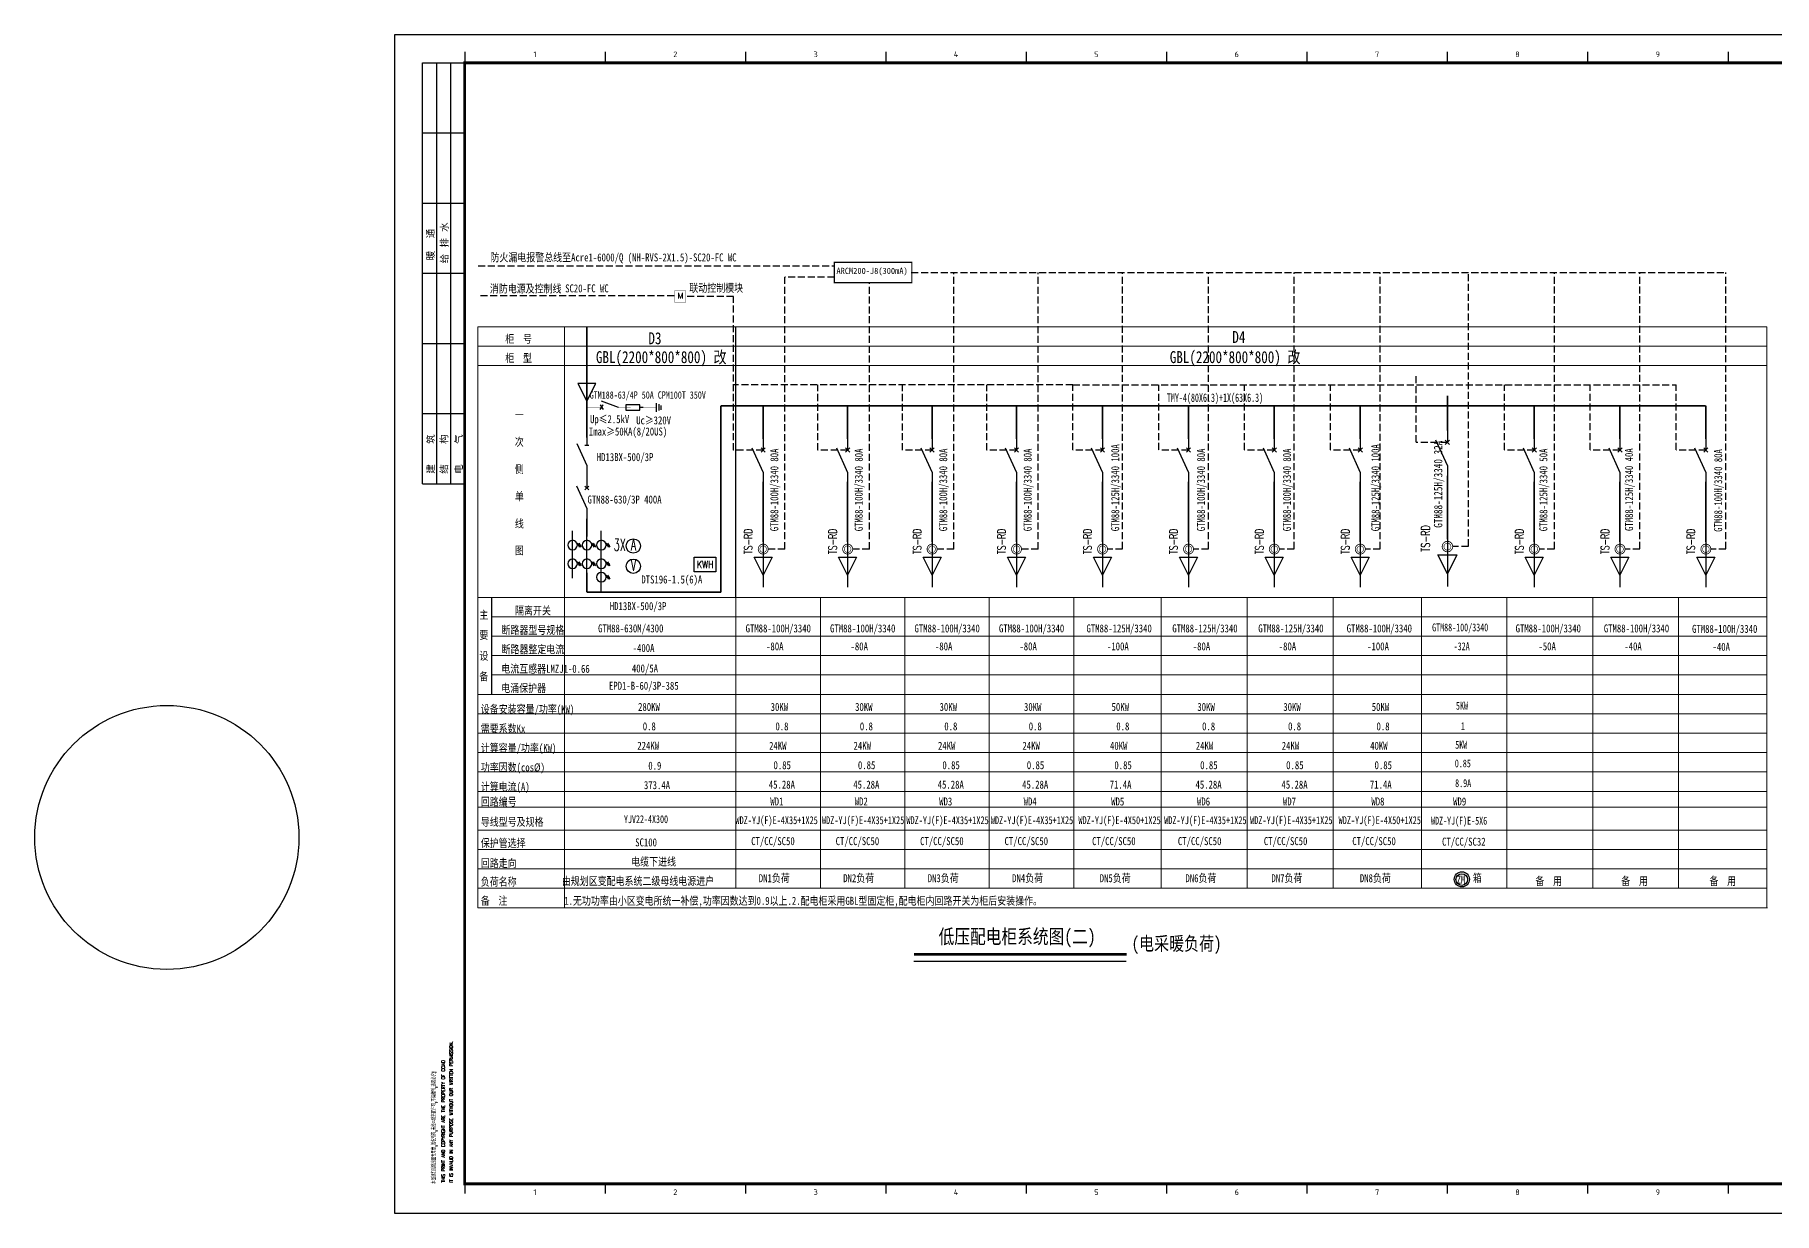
# Model space of a CAD drawing. Extents: x 815029915 to 815825525, y 579155098 to 579748855.
# Drawn here: x 815450861 to 815512822, y 579313337 to 579355337 of the extents above; entities that cross this region are included whole.
import ezdxf
from ezdxf.enums import TextEntityAlignment as Align

# ---------------------------------------------------------------- set-up
doc = ezdxf.new("R2010")
doc.units = 0
doc.header["$LTSCALE"] = 100
doc.header["$MEASUREMENT"] = 0
doc.linetypes.add('DASH', pattern=[0.35, 0.25, -0.1])
doc.linetypes.add('DASHED2', pattern=[9.525, 6.35, -3.175])
for name, color, linetype in [('ABDE_SYS', 3, 'Continuous'), ('AXIS', 3, 'Continuous'), ('E-CAPL-MK', 7, 'Continuous'), ('E-CAPL1', 7, 'Continuous'), ('E-TEXT-PLAN', 7, 'Continuous'), ('ELEMENT', 3, 'Continuous'), ('EQUIP', 3, 'Continuous'), ('PUB_TEXT', 7, 'Continuous'), ('SIG_TEXT', 7, 'Continuous'), ('TEL_TEXT', 7, 'Continuous'), ('TH_WIRE', 4, 'Continuous'), ('TK', 7, 'Continuous'), ('WALL', 9, 'Continuous'), ('XHGG', 1, 'Continuous'), ('zm', 1, 'Continuous'), ('强电平面线缆-1', 7, 'Continuous'), ('校对', 6, 'Continuous'), ('设备', 1, 'Continuous')]:
    doc.layers.add(name, color=color, linetype=linetype)
doc.styles.add('-华文细黑', font='', dxfattribs={"width": 0.8})
doc.styles.add('-宋体', font='', dxfattribs={"width": 0.8})
doc.styles.add('-黑体', font='', dxfattribs={"width": 0.8})
doc.styles.add('_SIMPLEX', font='SIMPLEX', dxfattribs={"width": 0.6})
doc.styles.add('CCIAD-图框(会签栏)', font='txt.shx', dxfattribs={"bigfont": 'hztxt.shx'})
doc.styles.add('CCIAD-图框(版权说明)', font='txt.shx', dxfattribs={"width": 0.7, "bigfont": 'gbcbig.shx'})
doc.styles.add('COMP', font='complex', dxfattribs={"bigfont": 'hztxt'})
doc.styles.add('DIM_FONT', font='SIMPLEX', dxfattribs={"width": 0.7, "bigfont": 'GBCBIG'})
doc.styles.add('HZ_ROMANS6', font='ROMANS6.shx', dxfattribs={"bigfont": 'hztxt.shx'})
doc.styles.add('IDQSTYLE', font='txt.shx', dxfattribs={"width": 0.7, "bigfont": 'hztxt.shx'})
doc.styles.add('ISOCP', font='isocp.shx', dxfattribs={"bigfont": 'gbcbig.shx'})
doc.styles.get("Standard").update_dxf_attribs({"font": 'gbenor.shx', "bigfont": 'gbcbig.shx'})
doc.styles.add('仿宋字', font='')
doc.styles.get('-华文细黑').set_extended_font_data('STXihei')
doc.styles.get('-宋体').set_extended_font_data('SimSun')
doc.styles.get('-黑体').set_extended_font_data('SimHei')
doc.styles.get('仿宋字').set_extended_font_data('SimHei')

# ---------------------------------------------------------------- blocks, each defined once
blk = doc.blocks.new('M_M43LFI')
for p, q in [((0, -0.733), (-0.2, -0.333)), ((-0.2, -0.333), (0.2, -0.333)), ((0.2, -0.333), (0, -0.733))]:
    blk.add_line(p, q)
blk.add_lwpolyline([(0, 0), (0, -1)])
at = {"style": 'DIM_FONT', "width": 0.8, "flags": 9}
blk.add_attdef('S', (0.25, -0.5), '', height=0.2, dxfattribs=at)
blk = doc.blocks.new('M_M7')
for p, q in [((-0.25, -0.2), (0, -0.75)), ((-0.047, -0.297), (0.047, -0.203)), ((-0.047, -0.203), (0.047, -0.297))]:
    blk.add_line(p, q)
for points in [[(0, 0), (0, -0.25)], [(0, -0.75), (0, -1)]]:
    blk.add_lwpolyline(points)
at = {"width": 0.8, "flags": 9}
blk.add_attdef('S', (0.25, -0.5), '', height=0.2, dxfattribs=at)
blk = doc.blocks.new('HC000076')
at = {"color": 0, "linetype": 'Continuous', "const_width": 0.2}
blk.add_lwpolyline([(-0.88, 0.88, 0.198912), (-1.25, 0, 0.198912), (-0.88, -0.88, 0.198912), (0, -1.25, 0.198912), (0.88, -0.88, 0.198912), (1.25, 0, 0.198912), (0.88, 0.88, 0.198912), (0, 1.25, 0.198912)], format="xyb", close=True, dxfattribs=at)
at = {"color": 0, "style": 'IDQSTYLE', "width": 0.7}
blk.add_attdef('PSFHATT', (3.25, -1.25), '', height=2.5, dxfattribs=at)
blk = doc.blocks.new('M_M60GUJ')
for p, q in [((-0.267, -1), (-0.267, 0)), ((-0.267, 0), (0.267, 0)), ((0.267, 0), (0.267, -1)), ((0.267, -1), (-0.267, -1))]:
    blk.add_line(p, q)
at = {"style": '_SIMPLEX'}
blk.add_text('KWH', height=0.2667, rotation=270, dxfattribs=at).set_placement((-0.133, -0.133))
at = {"width": 0.8, "flags": 9}
blk.add_attdef('S', (0.25, -0.5), '', height=0.2, dxfattribs=at)
blk = doc.blocks.new('M_M27VHU')
for p, q in [((0.167, -0.5), (0.3, -0.5)), ((0.256, -0.433), (0.172, -0.567)), ((0.308, -0.433), (0.225, -0.567))]:
    blk.add_line(p, q)
blk.add_lwpolyline([(0, 0), (0, -1)])
blk.add_circle((0, -0.5), 0.167)
at = {"width": 0.8, "flags": 9}
blk.add_attdef('S', (0.25, -0.5), '', height=0.2, dxfattribs=at)
blk = doc.blocks.new('M_M8')
for p, q in [((-0.25, -0.2), (0, -0.75)), ((0.05, -0.25), (-0.05, -0.25))]:
    blk.add_line(p, q)
for points in [[(0, 0), (0, -0.25)], [(0, -0.75), (0, -1)]]:
    blk.add_lwpolyline(points)
at = {"style": 'DIM_FONT', "width": 0.8, "flags": 9}
blk.add_attdef('S', (0.25, -0.5), '', height=0.2, dxfattribs=at)
blk = doc.blocks.new('l')
at = {"layer": 'TK'}
blk.add_lwpolyline([(815463677, 579451444), (815463677, 579409444), (815547777, 579409444), (815547777, 579451444)], close=True, dxfattribs=at)

msp = doc.modelspace()

# ---------------------------------------------------------------- linework, layer by layer
for p, q in [((815473003.5, 579341901.7), (815473003.5, 579342212.1)), ((815473098.2, 579341940.5), (815473098.2, 579342173.3)), ((815473174.7, 579341975.2), (815473174.7, 579342130.4)), ((815470162.9, 579339259.7), (815470529.3, 579338453.6)), ((815470460.2, 579339255.5), (815470598.4, 579339117.3)), ((815470460.2, 579339117.3), (815470598.4, 579339255.5))]:
    msp.add_line(p, q)
at = {"color": 4, "linetype": 'Continuous', "const_width": 10.8}
msp.add_lwpolyline([(815473650, 579345811.5), (815473650, 579346216.3), (815474054.9, 579346216.3), (815474054.9, 579345811.5)], close=True, dxfattribs=at)
for points in [[(815470529.3, 579339552.8), (815470529.3, 579339186.4)], [(815470529.3, 579338453.6), (815470529.3, 579338087.2)]]:
    msp.add_lwpolyline(points)
at = {"layer": 'AXIS', "linetype": 'DASH', "ltscale": 10}
for p, q in [((815466653.7, 579347105.1), (815479336.2, 579347105)), ((815482083.1, 579346867.7), (815511099.9, 579346867.7)), ((815483597.4, 579337005.4), (815483597.4, 579346867.7)), ((815486605.3, 579337005.4), (815486605.3, 579346867.7)), ((815489608, 579337015.2), (815489608, 579346867.7)), ((815492671.1, 579337015.2), (815492671.1, 579346867.7)), ((815495727.5, 579337015.2), (815495727.5, 579346867.7)), ((815498789.6, 579337015.2), (815498789.6, 579346867.7)), ((815504990.3, 579337015.2), (815504990.3, 579346867.7)), ((815508041.1, 579337015.2), (815508041.1, 579346867.7)), ((815511099.9, 579337015.2), (815511099.9, 579346867.7)), ((815477581.7, 579337005.4), (815477581.7, 579346696)), ((815479346.9, 579346696), (815477581.7, 579346696)), ((815480589.4, 579337005.4), (815480589.4, 579346485.7)), ((815501931.5, 579337106.2), (815501931.5, 579346852.7)), ((815473636, 579346036), (815466648.9, 579346036)), ((815475752.5, 579346013.6), (815474054.9, 579346013.9)), ((815475752.5, 579340534.7), (815475752.5, 579346013.6)), ((815500062.8, 579340818.2), (815500062.8, 579343263.5)), ((815487832.8, 579342864.6), (815475752.5, 579342864.6)), ((815478758.3, 579340534.7), (815478758.3, 579342864.6)), ((815481766.3, 579340534.7), (815481766.3, 579342864.6)), ((815484774.3, 579340534.7), (815484774.3, 579342864.6)), ((815487832.8, 579340541.6), (815487832.8, 579342864.6)), ((815487832.8, 579342864.6), (815509324.6, 579342864.6)), ((815490895.8, 579340541.6), (815490895.8, 579342864.6)), ((815493952.3, 579340541.6), (815493952.3, 579342864.6)), ((815497014.4, 579340541.6), (815497014.4, 579342864.6)), ((815503215.1, 579340541.6), (815503215.1, 579342864.6)), ((815506265.8, 579340541.6), (815506265.8, 579342864.6)), ((815509324.6, 579340541.6), (815509324.6, 579342864.6)), ((815501180.1, 579340811), (815500067, 579340811)), ((815476809.9, 579340534.7), (815475752.5, 579340534.7)), ((815479815.8, 579340534.7), (815478758.3, 579340534.7)), ((815482823.7, 579340534.7), (815481766.3, 579340534.7)), ((815485831.7, 579340534.7), (815484774.3, 579340534.7)), ((815488894.2, 579340534.7), (815487836.8, 579340534.7)), ((815491957.2, 579340534.7), (815490899.8, 579340534.7)), ((815495013.7, 579340534.7), (815493956.3, 579340534.7)), ((815498075.8, 579340534.7), (815497018.4, 579340534.7)), ((815504276.5, 579340534.7), (815503219.1, 579340534.7)), ((815507327.2, 579340534.7), (815506269.8, 579340534.7)), ((815510386, 579340534.7), (815509328.6, 579340534.7)), ((815477581.7, 579337005.4), (815476983.7, 579337005.4)), ((815480589.4, 579337005.4), (815479994.1, 579337005.4)), ((815483597.4, 579337005.4), (815483002.1, 579337005.4)), ((815486605.3, 579337005.4), (815486010.1, 579337005.4)), ((815489608, 579337005.4), (815489074.2, 579337005.4)), ((815492671.1, 579337005.4), (815492137.3, 579337005.4)), ((815495727.5, 579337005.4), (815495193.7, 579337005.4)), ((815498789.6, 579337005.4), (815498255.8, 579337005.4)), ((815501931.5, 579337095.8), (815501369.6, 579337095.8)), ((815504990.3, 579337005.4), (815504456.5, 579337005.4)), ((815508041.1, 579337005.4), (815507507.3, 579337005.4)), ((815511099.9, 579337005.4), (815510566.1, 579337005.4))]:
    msp.add_line(p, q, dxfattribs=at)
at = {"layer": 'E-CAPL-MK', "color": 1, "linetype": 'Continuous', "const_width": 44.6}
msp.add_lwpolyline([(815479344.5, 579346504), (815482103, 579346504), (815482103, 579347231.3), (815479344.5, 579347231.3)], close=True, dxfattribs=at)
at = {"layer": 'E-CAPL1', "linetype": 'Continuous', "ltscale": 1000}
msp.add_line((815470529.3, 579339662.5), (815470529.3, 579339503.4), dxfattribs=at)
at = {"layer": 'EQUIP'}
for centre in [(815472181.1, 579337117.4), (815472181.1, 579336396.9)]:
    msp.add_circle(centre, 256, dxfattribs=at)
at = {"layer": 'SIG_TEXT', "color": 2, "lineweight": 5}
for p, q in [((815466648.9, 579344931.2), (815466648.9, 579324225.3)), ((815466648.9, 579344931.2), (815512560.9, 579344931.2)), ((815469735.7, 579344931.2), (815469735.7, 579324225.3)), ((815512560.9, 579344931.2), (815512560.9, 579324225.3)), ((815466648.9, 579344239.9), (815512560.9, 579344239.9)), ((815466648.9, 579343548.6), (815512560.9, 579343548.6)), ((815466648.9, 579335286.3), (815512560.9, 579335286.3)), ((815475838.6, 579335286.3), (815475838.6, 579324916.6)), ((815475838.6, 579335286.3), (815475838.6, 579324916.6)), ((815478846.6, 579335286.3), (815478846.6, 579324916.6)), ((815481854.6, 579335286.3), (815481854.6, 579324916.6)), ((815484862.5, 579335286.3), (815484862.5, 579324916.6)), ((815487870.5, 579335286.3), (815487870.5, 579324916.6)), ((815490989.6, 579335286.3), (815490989.6, 579324916.6)), ((815490989.6, 579335286.3), (815490989.6, 579324916.6)), ((815494046.1, 579335286.3), (815494046.1, 579324916.6)), ((815494046.1, 579335286.3), (815494046.1, 579324916.6)), ((815497108.2, 579335286.3), (815497108.2, 579324916.6)), ((815497108.2, 579335286.3), (815497108.2, 579324916.6)), ((815500258.2, 579335286.3), (815500258.2, 579324916.6)), ((815503300.9, 579335286.3), (815503300.9, 579324916.6)), ((815506359.7, 579335286.3), (815506359.7, 579324916.6)), ((815509418.5, 579335286.3), (815509418.5, 579324916.6)), ((815467129.5, 579334595), (815512560.9, 579334595)), ((815467129.5, 579333903.6), (815512560.9, 579333903.6)), ((815467129.5, 579333212.3), (815512560.9, 579333212.3)), ((815467129.5, 579332521), (815512560.9, 579332521)), ((815466648.9, 579331829.7), (815512560.9, 579331829.7)), ((815466648.9, 579331138.4), (815512560.9, 579331138.4)), ((815466648.9, 579330447.1), (815512560.9, 579330447.1)), ((815466648.9, 579329755.8), (815512560.9, 579329755.8)), ((815466648.9, 579329064.5), (815512560.9, 579329064.5)), ((815466648.9, 579328373.2), (815512560.9, 579328373.2)), ((815466648.9, 579327809.8), (815512560.9, 579327809.8)), ((815466648.9, 579326990.5), (815512560.9, 579326990.5)), ((815466648.9, 579326299.2), (815512560.9, 579326299.2)), ((815466648.9, 579325607.9), (815512560.9, 579325607.9)), ((815466648.9, 579324916.6), (815512560.9, 579324916.6)), ((815466648.9, 579324225.3), (815512585, 579324225.3))]:
    msp.add_line(p, q, dxfattribs=at)
at = {"layer": 'TEL_TEXT', "const_width": 96.9}
msp.add_lwpolyline([(815482183.5, 579322560), (815489750, 579322560)], dxfattribs=at)
at = {"layer": 'TH_WIRE'}
for points, const_width in [([(815475302.3, 579342113.2), (815510386, 579342113.2)], 60.5), ([(815475302.3, 579335468.1), (815475302.3, 579342113.2)], 58.2), ([(815476806.2, 579342113.2), (815476806.2, 579340934.8)], 58.2), ([(815479814.2, 579342113.2), (815479814.2, 579340934.8)], 58.2), ([(815482822.2, 579342113.2), (815482822.2, 579340934.8)], 58.2), ([(815485830.1, 579342113.2), (815485830.1, 579340934.8)], 58.2), ([(815488894.2, 579342113.2), (815488894.2, 579340934.8)], 58.2), ([(815491957.2, 579342113.2), (815491957.2, 579340934.8)], 58.2), ([(815495013.7, 579342113.2), (815495013.7, 579340934.8)], 58.2), ([(815498075.8, 579342113.2), (815498075.8, 579340934.8)], 58.2), ([(815501180.1, 579342472.5), (815501180.1, 579341232.1)], 61.3), ([(815504276.5, 579342113.2), (815504276.5, 579340934.8)], 58.2), ([(815507327.2, 579342113.2), (815507327.2, 579340934.8)], 58.2), ([(815510386, 579342113.2), (815510386, 579340934.8)], 58.2), ([(815470529.3, 579340975.2), (815470529.3, 579341338.7)], 58.2), ([(815476806.2, 579339409.2), (815476806.2, 579337254.2)], 58.2), ([(815479814.2, 579339409.2), (815479814.2, 579337254.2)], 58.2), ([(815482822.2, 579339409.2), (815482822.2, 579337254.2)], 58.2), ([(815485830.1, 579339409.2), (815485830.1, 579337254.2)], 58.2), ([(815488894.2, 579339409.2), (815488894.2, 579337254.2)], 58.2), ([(815491957.2, 579339409.2), (815491957.2, 579337254.2)], 58.2), ([(815495013.7, 579339409.2), (815495013.7, 579337254.2)], 58.2), ([(815498075.8, 579339409.2), (815498075.8, 579337254.2)], 58.2), ([(815501180.1, 579339626.2), (815501180.1, 579337357.8)], 61.3), ([(815504276.5, 579339409.2), (815504276.5, 579337254.2)], 58.2), ([(815507327.2, 579339409.2), (815507327.2, 579337254.2)], 58.2), ([(815510386, 579339409.2), (815510386, 579337254.2)], 58.2), ([(815470529.3, 579337447.1), (815470529.3, 579338087.2)], 58.2), ([(815470529.3, 579335468.1), (815475302.3, 579335468.1)], 58.2)]:
    msp.add_lwpolyline(points, dxfattribs=dict(at, const_width=const_width))
at = {"layer": 'TK'}
for p, q in [((815464677.3, 579354337.2), (815466177.3, 579354337.2)), ((815464677.3, 579346837.2), (815464677.3, 579354337.2)), ((815465177.3, 579346837.2), (815465177.3, 579354337.2)), ((815465677.3, 579346837.2), (815465677.3, 579354337.2)), ((815466177.3, 579354728.5), (815466177.3, 579354337.2)), ((815466177.3, 579346837.2), (815466177.3, 579354337.2)), ((815471177.3, 579354728.5), (815471177.3, 579354337.2)), ((815476177.3, 579354728.5), (815476177.3, 579354337.2)), ((815481177.3, 579354728.5), (815481177.3, 579354337.2)), ((815486177.3, 579354728.5), (815486177.3, 579354337.2)), ((815491177.3, 579354728.5), (815491177.3, 579354337.2)), ((815496177.3, 579354728.5), (815496177.3, 579354337.2)), ((815501177.3, 579354728.5), (815501177.3, 579354337.2)), ((815506177.3, 579354728.5), (815506177.3, 579354337.2)), ((815511177.3, 579354728.5), (815511177.3, 579354337.2)), ((815464677.3, 579351837.2), (815466177.3, 579351837.2)), ((815464677.3, 579349337.2), (815466177.3, 579349337.2)), ((815464677.3, 579339337.2), (815464677.3, 579346837.2)), ((815464677.3, 579346837.2), (815466177.3, 579346837.2)), ((815464677.3, 579346837.2), (815466177.3, 579346837.2)), ((815465177.3, 579339337.2), (815465177.3, 579346837.2)), ((815465677.3, 579339337.2), (815465677.3, 579346837.2)), ((815466177.3, 579339337.2), (815466177.3, 579346837.2)), ((815464677.3, 579344337.2), (815466177.3, 579344337.2)), ((815464677.3, 579341837.2), (815466177.3, 579341837.2)), ((815464677.3, 579339337.2), (815466177.3, 579339337.2)), ((815466177.3, 579314428.5), (815466177.3, 579314037.2)), ((815471177.3, 579314428.5), (815471177.3, 579314037.2)), ((815476177.3, 579314428.5), (815476177.3, 579314037.2)), ((815481177.3, 579314428.5), (815481177.3, 579314037.2)), ((815486177.3, 579314428.5), (815486177.3, 579314037.2)), ((815491177.3, 579314428.5), (815491177.3, 579314037.2)), ((815496177.3, 579314428.5), (815496177.3, 579314037.2)), ((815501177.3, 579314428.5), (815501177.3, 579314037.2)), ((815506177.3, 579314428.5), (815506177.3, 579314037.2)), ((815511177.3, 579314428.5), (815511177.3, 579314037.2))]:
    msp.add_line(p, q, dxfattribs=at)
msp.add_lwpolyline([(815463677.3, 579355337.2), (815463677.3, 579313337.2), (815547777.3, 579313337.2), (815547777.3, 579355337.2)], close=True, dxfattribs=at)
at = {"layer": 'TK', "const_width": 100}
msp.add_lwpolyline([(815466177.3, 579314382.9), (815466177.3, 579354337.2), (815546777.3, 579354337.2), (815546777.3, 579314382.9)], close=True, dxfattribs=at)
at = {"layer": 'WALL', "color": 0, "linetype": 'Continuous'}
msp.add_circle((815455564.4, 579326729.3), 4703.6, dxfattribs=at)
at = {"layer": 'zm', "color": 1}
for p, q in [((815475838.6, 579335286.3), (815475838.6, 579344931.2)), ((815467129.5, 579335286.3), (815467129.5, 579331829.7))]:
    msp.add_line(p, q, dxfattribs=at)
at = {"layer": 'zm'}
for p, q in [((815470997.6, 579341983.6), (815471107.6, 579342148.5)), ((815470997.6, 579342148.5), (815471107.6, 579341983.6)), ((815471657.7, 579342056.9), (815471052.6, 579342276.8)), ((815482171.5, 579322319.1), (815489739.4, 579322319.1))]:
    msp.add_line(p, q, dxfattribs=at)
at = {"layer": 'zm', "color": 1, "const_width": 58.2}
for points in [[(815470529.3, 579335683.5), (815470529.3, 579336166.9)], [(815470529.3, 579335683.5), (815470529.3, 579335468.1)]]:
    msp.add_lwpolyline(points, dxfattribs=at)
at = {"layer": 'zm', "color": 1}
for centre, radius in [((815501697.2, 579325236.9), 270.3), ((815501692.7, 579325229), 206.7)]:
    msp.add_circle(centre, radius, dxfattribs=at)
at = {"layer": '强电平面线缆-1', "color": 1, "linetype": 'Continuous', "const_width": 57.7}
msp.add_lwpolyline([(815470529.5, 579341304.9), (815470529.5, 579344931.2)], dxfattribs=at)
at = {"layer": '校对', "color": 0, "const_width": 14.8}
for points in [[(815471052.6, 579342066), (815470546.6, 579342066.2)], [(815470997.6, 579342148.5), (815471107.6, 579341983.6)], [(815470997.6, 579341983.6), (815471107.6, 579342148.5)], [(815471052.6, 579342276.8), (815471657.7, 579342056.9)], [(815471657.7, 579342056.9), (815471917.5, 579342056.9)], [(815471917.5, 579341960.1), (815471917.5, 579342153.7), (815472408, 579342153.7), (815472408, 579341960.1), (815471917.5, 579341960.1)], [(815471917.5, 579342056.9), (815472087, 579342056.9)], [(815472408, 579342056.9), (815473003.5, 579342056.9)], [(815473003.5, 579341901.7), (815473003.5, 579342212.1)], [(815473098.2, 579341940.5), (815473098.2, 579342173.3)], [(815473174.7, 579341975.2), (815473174.7, 579342130.4)]]:
    msp.add_lwpolyline(points, dxfattribs=at)
at = {"layer": '设备', "linetype": 'DASHED2'}
msp.add_line((815472529.1, 579342056.9), (815472408, 579342056.9), dxfattribs=at)
at = {"layer": '设备'}
msp.add_lwpolyline([(815471917.5, 579342056.9, 0, 0, 0), (815472087, 579342056.9, 103.5, 0, 0), (815472317.2, 579342056.9, 0, 0, 0)], format="xyseb", dxfattribs=at)
msp.add_lwpolyline([(815471917.5, 579341960.1), (815472408, 579341960.1), (815472408, 579342153.7), (815471917.5, 579342153.7)], close=True, dxfattribs=at)

# ---------------------------------------------------------------- block references
at = {"layer": 'E-TEXT-PLAN', "color": 7}
for p, xscale, yscale, zscale in [((815476808.5, 579337006.3), 142.1363790303469, 142.1363790303469, 142.1363790446032), ((815476807.5, 579337004.7), 94.75758603438734, 94.75758601315319, 94.75758603438734), ((815479816.5, 579337006.3), 142.1363790303469, 142.1363790303469, 142.1363790446032), ((815479815.5, 579337004.7), 94.75758603438734, 94.75758601315319, 94.75758603438734), ((815482824.5, 579337006.3), 142.1363790303469, 142.1363790303469, 142.1363790446032), ((815482823.5, 579337004.7), 94.75758603438734, 94.75758601315319, 94.75758603438734), ((815485832.5, 579337006.3), 142.1363790303469, 142.1363790303469, 142.1363790446032), ((815485831.4, 579337004.7), 94.75758603438734, 94.75758601315319, 94.75758603438734), ((815488896.5, 579337006.3), 142.1363790303469, 142.1363790303469, 142.1363790446032), ((815488895.5, 579337004.7), 94.75758603438734, 94.75758601315319, 94.75758603438734), ((815491959.6, 579337006.3), 142.1363790303469, 142.1363790303469, 142.1363790446032), ((815491958.5, 579337004.7), 94.75758603438734, 94.75758601315319, 94.75758603438734), ((815495016, 579337006.3), 142.1363790303469, 142.1363790303469, 142.1363790446032), ((815495015, 579337004.7), 94.75758603438734, 94.75758601315319, 94.75758603438734), ((815498078.1, 579337006.3), 142.1363790303469, 142.1363790303469, 142.1363790446032), ((815498077.1, 579337004.7), 94.75758603438734, 94.75758601315319, 94.75758603438734), ((815501182.5, 579337096.8), 149.6172410845757, 149.6172410845757, 149.6172410995824), ((815501181.4, 579337095.2), 99.74482740461826, 99.74482738226652, 99.74482740461826), ((815504278.9, 579337006.3), 142.1363790303469, 142.1363790303469, 142.1363790446032), ((815504277.8, 579337004.7), 94.75758603438734, 94.75758601315319, 94.75758603438734), ((815507329.6, 579337006.3), 142.1363790303469, 142.1363790303469, 142.1363790446032), ((815507328.6, 579337004.7), 94.75758603438734, 94.75758601315319, 94.75758603438734), ((815510388.4, 579337006.3), 142.1363790303469, 142.1363790303469, 142.1363790446032), ((815510387.4, 579337004.7), 94.75758603438734, 94.75758601315319, 94.75758603438734)]:
    msp.add_blockref('HC000076', p, dxfattribs=dict(at, xscale=xscale, yscale=yscale, zscale=zscale))
at = {"layer": 'ELEMENT'}
for name, p, xscale, yscale, zscale in [('M_M43LFI', (815470529.3, 579343446.3), -1600.254723590612, 1600.254723569378, 1600.254723588608), ('M_M8', (815470529.3, 579341056.7), 1422.448643182218, 1422.448643182218, 1422.448643182218), ('M_M7', (815476806.2, 579340934.8), 1600.254723590612, 1600.254723569378, 1600.254723590612), ('M_M7', (815479814.2, 579340934.8), 1600.254723590612, 1600.254723569378, 1600.254723590612), ('M_M7', (815482822.2, 579340934.8), 1600.254723590612, 1600.254723569378, 1600.254723590612), ('M_M7', (815485830.1, 579340934.8), 1600.254723590612, 1600.254723569378, 1600.254723590612), ('M_M7', (815488894.2, 579340934.8), 1600.254723590612, 1600.254723569378, 1600.254723590612), ('M_M7', (815491957.2, 579340934.8), 1600.254723590612, 1600.254723569378, 1600.254723590612), ('M_M7', (815495013.7, 579340934.8), 1600.254723590612, 1600.254723569378, 1600.254723590612), ('M_M7', (815498075.8, 579340934.8), 1600.254723590612, 1600.254723569378, 1600.254723590612), ('M_M7', (815501180.1, 579341232.1), 1684.478656411171, 1684.478656388819, 1684.478656411171), ('M_M7', (815504276.5, 579340934.8), 1600.254723590612, 1600.254723569378, 1600.254723590612), ('M_M7', (815507327.2, 579340934.8), 1600.254723590612, 1600.254723569378, 1600.254723590612), ('M_M7', (815510386, 579340934.8), 1600.254723590612, 1600.254723569378, 1600.254723590612), ('M_M43LFI', (815476806.2, 579337254.2), 1600.254723590612, 1600.254723569378, 1600.254723590612), ('M_M43LFI', (815479814.2, 579337254.2), 1600.254723590612, 1600.254723569378, 1600.254723590612), ('M_M43LFI', (815482822.2, 579337254.2), 1600.254723590612, 1600.254723569378, 1600.254723590612), ('M_M43LFI', (815485830.1, 579337254.2), 1600.254723590612, 1600.254723569378, 1600.254723590612), ('M_M43LFI', (815488894.2, 579337254.2), 1600.254723590612, 1600.254723569378, 1600.254723590612), ('M_M43LFI', (815491957.2, 579337254.2), 1600.254723590612, 1600.254723569378, 1600.254723590612), ('M_M43LFI', (815495013.7, 579337254.2), 1600.254723590612, 1600.254723569378, 1600.254723590612), ('M_M43LFI', (815498075.8, 579337254.2), 1600.254723590612, 1600.254723569378, 1600.254723590612), ('M_M43LFI', (815501180.1, 579337357.8), 1684.478656411171, 1684.478656388819, 1684.478656411171), ('M_M43LFI', (815504276.5, 579337254.2), 1600.254723590612, 1600.254723569378, 1600.254723590612), ('M_M43LFI', (815507327.2, 579337254.2), 1600.254723590612, 1600.254723569378, 1600.254723590612), ('M_M43LFI', (815510386, 579337254.2), 1600.254723590612, 1600.254723569378, 1600.254723590612)]:
    msp.add_blockref(name, p, dxfattribs=dict(at, xscale=xscale, yscale=yscale, zscale=zscale))
for name, p, xscale, yscale, zscale, rotation in [('M_M27VHU', (815470017.2, 579336636.8), -1024.163023084402, 1024.163023084402, 1024.163023097733, 180), ('M_M27VHU', (815470529.3, 579336636.8), -1024.163023084402, 1024.163023084402, 1024.163023097733, 180), ('M_M27VHU', (815471041.4, 579336636.8), -1024.163023084402, 1024.163023084402, 1024.163023097733, 180), ('M_M27VHU', (815470017.2, 579335971.3), -1024.163023084402, 1024.163023084402, 1024.163023097733, 180), ('M_M27VHU', (815470529.3, 579335971.3), -1024.163023084402, 1024.163023084402, 1024.163023097733, 180), ('M_M27VHU', (815471041.4, 579335971.3), -1024.163023084402, 1024.163023084402, 1024.163023097733, 180), ('M_M27VHU', (815471041.4, 579335495), -1024.163023084402, 1024.163023084402, 1024.163023097733, 180), ('M_M60GUJ', (815474343.5, 579336460.3), 969.8513475682586, 775.8810780800878, 969.8513476294597, 90)]:
    msp.add_blockref(name, p, dxfattribs=dict(at, xscale=xscale, yscale=yscale, zscale=zscale, rotation=rotation))
at = {"layer": 'zm', "color": 1}
msp.add_blockref('l', (0, -96107.3), dxfattribs=at)

# ---------------------------------------------------------------- texts
at = {"color": 1, "lineweight": 30, "style": '-宋体', "width": 0.7}
msp.add_text('TMY-4(80X6.3)+1X(63X6.3)', height=300, dxfattribs=at).set_placement((815491188.2, 579342253.6))
at = {"layer": 'ABDE_SYS', "linetype": 'Continuous', "style": '-宋体'}
for s, width, p in [('GTM88-100/3340 ', 0.75, (815500635.4, 579334076.2)), ('-32A', 0.75, (815501403.4, 579333403.3)), ('5KW', 0.75, (815501484.9, 579331285.6)), ('1', 0.75, (815501663, 579330557.1)), ('5KW', 0.75, (815501458.5, 579329893.4)), ('0.85', 0.75, (815501444.4, 579329230.1)), ('8.9A', 0.75, (815501456, 579328525.9)), ('YJV22-4X300', 0.75, (815471846.9, 579327241.6, 1681.3)), ('  WDZ-YJ(F)E-4X35+1X25', 0.7, (815475526.7, 579327204.5, 1681.3)), ('  WDZ-YJ(F)E-4X35+1X25', 0.7, (815478607.7, 579327204.5, 1681.3)), ('  WDZ-YJ(F)E-4X35+1X25', 0.7, (815481615.7, 579327204.5, 1681.3)), ('  WDZ-YJ(F)E-4X35+1X25', 0.7, (815484623.6, 579327204.5, 1681.3)), ('  WDZ-YJ(F)E-4X50+1X25', 0.7, (815487742.8, 579327204.5, 1681.3)), ('  WDZ-YJ(F)E-4X35+1X25', 0.7, (815490799.2, 579327204.5, 1681.3)), ('  WDZ-YJ(F)E-4X35+1X25', 0.7, (815493861.3, 579327204.5, 1681.3)), ('  WDZ-YJ(F)E-4X50+1X25', 0.7, (815497011.3, 579327204.5, 1681.3)), ('  WDZ-YJ(F)E-5X6', 0.75, (815500311.9, 579327187, 1681.3)), ('ZM', 0.75, (815501520.9, 579325088.2))]:
    msp.add_text(s, height=280, dxfattribs=dict(at, width=width)).set_placement(p)
at = {"layer": 'EQUIP', "style": 'HZ_ROMANS6', "width": 0.6}
for s, height, p in [('3X', 418.98, (815471484.6, 579336950.1)), ('A', 409.7, (815472094.2, 579336957.5)), ('V', 409.7, (815472094.2, 579336237))]:
    msp.add_text(s, height=height, dxfattribs=at).set_placement(p)
at = {"layer": 'PUB_TEXT', "style": 'COMP'}
msp.add_text('M', height=202.4, dxfattribs=at).set_placement((815473755.3, 579345933.4))
at = {"layer": 'PUB_TEXT', "color": 7, "style": '-宋体', "width": 0.8}
msp.add_text('(电采暖负荷)', height=489.27, dxfattribs=at).set_placement((815489931.7, 579322704.1))
at = {"layer": 'TK', "style": 'ISOCP'}
for s, p in [('1', (815468677.3, 579354641)), ('2', (815473677.3, 579354641)), ('3', (815478677.3, 579354641)), ('4', (815483677.3, 579354641)), ('5', (815488677.3, 579354641)), ('6', (815493677.3, 579354641)), ('7', (815498677.3, 579354641)), ('8', (815503677.3, 579354641)), ('9', (815508677.3, 579354641)), ('1', (815468677.3, 579314087.2)), ('2', (815473677.3, 579314087.2)), ('3', (815478677.3, 579314087.2)), ('4', (815483677.3, 579314087.2)), ('5', (815488677.3, 579314087.2)), ('6', (815493677.3, 579314087.2)), ('7', (815498677.3, 579314087.2)), ('8', (815503677.3, 579314087.2)), ('9', (815508677.3, 579314087.2))]:
    msp.add_text(s, height=200, dxfattribs=at).set_placement(p, align=Align.MIDDLE)
at = {"layer": 'TK', "style": 'CCIAD-图框(会签栏)'}
for s, p in [('暖  通', (815465103.9, 579347302.5)), ('给 排 水', (815465603.8, 579347192.7)), ('建   筑', (815465112.7, 579339692.7)), ('结   构', (815465586.3, 579339692.7)), ('电   气', (815466112.6, 579339692.7))]:
    msp.add_text(s, height=250, rotation=90, dxfattribs=at).set_placement(p)
at = {"layer": 'TK', "style": 'CCIAD-图框(版权说明)', "width": 0.8}
for s, height, p in [('IT IS INVALID IN ANY PURPOSE WITHOUT OUR WRITTEN PERMISSION.', 120, (815465748.8, 579314428.3)), ('THIS PRINT AND COPYRIGHT ARE THE PROPERTY OF CCIAD ', 120, (815465467.6, 579314428.3)), ('本图须加盖院出图专用章,版权所有,未经本院书面许可,不得翻制,违者必究!', 150, (815465154.9, 579314386))]:
    msp.add_text(s, height=height, rotation=90, dxfattribs=at).set_placement(p)
at = {"layer": 'XHGG', "color": 1, "style": 'IDQSTYLE', "width": 0.7}
for height, p in [(290.28, (815476419.7, 579336826.3)), (290.28, (815479427.7, 579336826.3)), (290.28, (815482435.7, 579336826.3)), (290.28, (815485443.7, 579336826.3)), (290.28, (815488507.7, 579336826.3)), (290.28, (815491570.8, 579336826.3)), (290.28, (815494627.2, 579336826.3)), (290.28, (815497689.3, 579336826.3)), (305.55, (815500557.5, 579336907.4)), (290.28, (815503890.1, 579336826.3)), (290.28, (815506940.8, 579336826.3)), (290.28, (815509999.6, 579336826.3))]:
    msp.add_text('TS-RD', height=height, rotation=90, dxfattribs=at).set_placement(p)
at = {"layer": 'zm', "color": 1, "width": 0.8}
for s, height, style, p in [('防火漏电报警总线至Acre1-6000/Q (NH-RVS-2X1.5)-SC20-FC WC  ', 285, '-华文细黑', (815467092.4, 579347260.6, 11882.6)), ('消防电源及控制线', 285, '-华文细黑', (815467070.6, 579346147.5)), ('SC20-FC WC', 285, '-华文细黑', (815469753.2, 579346156.4)), ('联动控制模块', 285, '-华文细黑', (815474178.2, 579346171.1)), ('柜  号', 285, '-华文细黑', (815467621.8, 579344354.2)), (' D3', 427.5, '-黑体', (815472486.6, 579344307)), (' D4', 427.5, '-黑体', (815493286.5, 579344350.8)), ('柜  型', 285, '-华文细黑', (815467621.8, 579343671.9)), ('GBL(2200*800*800) 改', 427.5, '-黑体', (815470850, 579343635.5)), ('GBL(2200*800*800) 改', 427.5, '-黑体', (815491292.1, 579343635.5)), ('HD13BX-500/3P', 285, '-华文细黑', (815470879.7, 579340142.5)), ('GTM88-630/3P 400A', 285, '-华文细黑', (815470551.7, 579338631.2)), ('DTS196-1.5(6)A', 285, '-华文细黑', (815472467.7, 579335781.2)), ('HD13BX-500/3P', 285, '-华文细黑', (815471344.2, 579334831.4)), ('隔离开关', 285, '-华文细黑', (815467969, 579334672.1)), ('断路器型号规格', 285, '-华文细黑', (815467486.3, 579333980.8)), ('GTM88-630M/4300', 285, '-华文细黑', (815470926.8, 579334039.2)), ('GTM88-100H/3340 ', 285, '-华文细黑', (815476181.7, 579334038.5)), ('GTM88-100H/3340 ', 285, '-华文细黑', (815479189.7, 579334038.5)), ('GTM88-100H/3340 ', 285, '-华文细黑', (815482197.6, 579334038.5)), ('GTM88-100H/3340 ', 285, '-华文细黑', (815485205.6, 579334038.5)), ('GTM88-125H/3340 ', 285, '-华文细黑', (815488324.7, 579334038.5)), ('GTM88-125H/3340 ', 285, '-华文细黑', (815491381.2, 579334038.5)), ('GTM88-125H/3340 ', 285, '-华文细黑', (815494443.3, 579334038.5)), ('GTM88-100H/3340 ', 285, '-华文细黑', (815497593.3, 579334038.5)), ('GTM88-100H/3340 ', 285, '-华文细黑', (815503611, 579334038.5)), ('GTM88-100H/3340 ', 285, '-华文细黑', (815506753.5, 579334038.5)), ('GTM88-100H/3340 ', 285, '-华文细黑', (815509896, 579334021.8)), ('断路器整定电流', 285, '-华文细黑', (815467486.3, 579333289.5)), ('-400A', 285, '-华文细黑', (815472158.8, 579333339.2)), ('-80A', 285, '-华文细黑', (815476911.2, 579333399.3)), ('-80A', 285, '-华文细黑', (815479919.2, 579333399.3)), ('-80A', 285, '-华文细黑', (815482927.2, 579333399.3)), ('-80A', 285, '-华文细黑', (815485935.2, 579333399.3)), ('-100A', 285, '-华文细黑', (815489054.3, 579333399.3)), ('-80A', 285, '-华文细黑', (815492110.7, 579333399.3)), ('-80A', 285, '-华文细黑', (815495172.8, 579333399.3)), ('-100A', 285, '-华文细黑', (815498322.9, 579333399.3)), ('-50A', 285, '-华文细黑', (815504424.3, 579333399.3)), ('-40A', 285, '-华文细黑', (815507483.1, 579333399.3)), ('-40A', 285, '-华文细黑', (815510625.5, 579333382.6)), ('电流互感器LMZJ1-0.66', 285, '-华文细黑', (815467481, 579332598.2)), ('400/5A', 285, '-华文细黑', (815472131.1, 579332611.4)), ('电涌保护器', 285, '-华文细黑', (815467477.6, 579331906.9)), ('EPD1-B-60/3P-385', 285, '-华文细黑', (815471314.6, 579331993.8)), ('设备安装容量/功率(KW)', 285, '-华文细黑', (815466747.8, 579331158.3)), ('280KW', 285, '-华文细黑', (815472350.6, 579331240.5)), ('30KW', 285, '-华文细黑', (815477074.2, 579331239.7)), ('30KW', 285, '-华文细黑', (815480082.2, 579331239.7)), ('30KW', 285, '-华文细黑', (815483090.2, 579331239.7)), ('30KW', 285, '-华文细黑', (815486098.1, 579331239.7)), ('50KW', 285, '-华文细黑', (815489217.3, 579331239.7)), ('30KW', 285, '-华文细黑', (815492273.7, 579331239.7)), ('30KW', 285, '-华文细黑', (815495335.8, 579331239.7)), ('50KW', 285, '-华文细黑', (815498485.8, 579331239.7)), ('需要系数Kx', 285, '-华文细黑', (815466747.8, 579330467)), ('0.8', 285, '-华文细黑', (815472518.3, 579330548.4)), ('0.8', 285, '-华文细黑', (815477243.4, 579330547.6)), ('0.8', 285, '-华文细黑', (815480251.4, 579330547.6)), ('0.8', 285, '-华文细黑', (815483259.4, 579330547.6)), ('0.8', 285, '-华文细黑', (815486267.3, 579330547.6)), ('0.8', 285, '-华文细黑', (815489386.5, 579330547.6)), ('0.8', 285, '-华文细黑', (815492442.9, 579330547.6)), ('0.8', 285, '-华文细黑', (815495505, 579330547.6)), ('0.8', 285, '-华文细黑', (815498655, 579330547.6)), ('224KW', 285, '-华文细黑', (815472323.3, 579329856.2)), ('24KW', 285, '-华文细黑', (815477018.3, 579329855.4)), ('24KW', 285, '-华文细黑', (815480026.2, 579329855.4)), ('24KW', 285, '-华文细黑', (815483034.2, 579329855.4)), ('24KW', 285, '-华文细黑', (815486042.2, 579329855.4)), ('40KW', 285, '-华文细黑', (815489161.3, 579329855.4)), ('24KW', 285, '-华文细黑', (815492217.8, 579329855.4)), ('24KW', 285, '-华文细黑', (815495279.9, 579329855.4)), ('40KW', 285, '-华文细黑', (815498429.9, 579329855.4)), ('计算容量/功率(KW)', 285, '-华文细黑', (815466747.8, 579329775.7)), ('功率因数(cos%%C)', 285, '-华文细黑', (815466747.8, 579329084.4)), ('0.9', 285, '-华文细黑', (815472715.1, 579329145.1)), ('0.85', 285, '-华文细黑', (815477175, 579329163.3)), ('0.85', 285, '-华文细黑', (815480183, 579329163.3)), ('0.85', 285, '-华文细黑', (815483191, 579329163.3)), ('0.85', 285, '-华文细黑', (815486199, 579329163.3)), ('0.85', 285, '-华文细黑', (815489318.1, 579329163.3)), ('0.85', 285, '-华文细黑', (815492374.5, 579329163.3)), ('0.85', 285, '-华文细黑', (815495436.6, 579329163.3)), ('0.85', 285, '-华文细黑', (815498586.6, 579329163.3)), ('计算电流(A)', 285, '-华文细黑', (815466747.8, 579328393.1)), ('373.4A', 285, '-华文细黑', (815472559.9, 579328452.9)), ('45.28A', 285, '-华文细黑', (815477008.1, 579328471.1)), ('45.28A', 285, '-华文细黑', (815480016.1, 579328471.1)), ('45.28A', 285, '-华文细黑', (815483024.1, 579328471.1)), ('45.28A', 285, '-华文细黑', (815486032, 579328471.1)), ('71.4A', 285, '-华文细黑', (815489151.2, 579328471.1)), ('45.28A', 285, '-华文细黑', (815492207.6, 579328471.1)), ('45.28A', 285, '-华文细黑', (815495269.7, 579328471.1)), ('71.4A', 285, '-华文细黑', (815498419.7, 579328471.1)), ('回路编号', 285, '-华文细黑', (815466747.8, 579327858.8)), ('WD1', 285, '-华文细黑', (815477061.5, 579327870.5)), ('WD2', 285, '-华文细黑', (815480069.5, 579327870.5)), ('WD3', 285, '-华文细黑', (815483077.5, 579327870.5)), ('WD4', 285, '-华文细黑', (815486085.5, 579327870.5)), ('WD5', 285, '-华文细黑', (815489204.6, 579327870.5)), ('WD6', 285, '-华文细黑', (815492261, 579327870.5)), ('WD7', 285, '-华文细黑', (815495323.1, 579327870.5)), ('WD8', 285, '-华文细黑', (815498473.1, 579327870.5)), ('WD9', 285, '-华文细黑', (815501386.1, 579327870.5)), ('导线型号及规格', 285, '-华文细黑', (815466747.8, 579327141.7)), ('保护管选择', 285, '-华文细黑', (815466747.8, 579326388.9)), ('SC100', 285, '-华文细黑', (815472248.6, 579326412.6)), ('CT/CC/SC50', 285, '-华文细黑', (815476380.7, 579326456.6)), ('CT/CC/SC50', 285, '-华文细黑', (815479389.2, 579326456.6)), ('CT/CC/SC50', 285, '-华文细黑', (815482397.2, 579326456.6)), ('CT/CC/SC50', 285, '-华文细黑', (815485405.1, 579326456.6)), ('CT/CC/SC50', 285, '-华文细黑', (815488523.8, 579326456.6)), ('CT/CC/SC50', 285, '-华文细黑', (815491580.2, 579326456.6)), ('CT/CC/SC50', 285, '-华文细黑', (815494642.3, 579326456.6)), ('CT/CC/SC50', 285, '-华文细黑', (815497792.3, 579326456.6)), ('CT/CC/SC32', 285, '-华文细黑', (815500989.8, 579326437.1)), ('回路走向', 285, '-华文细黑', (815466747.8, 579325669.2)), ('电缆下进线', 285, '-华文细黑', (815472105.6, 579325723.8)), ('负荷名称', 285, '-华文细黑', (815466747.8, 579325006.2)), ('由规划区变配电系统二级母线电源进户', 285, '-华文细黑', (815469634.5, 579325032.5)), ('DN1负荷', 285, '-华文细黑', (815476651.3, 579325135.8)), ('DN2负荷', 285, '-华文细黑', (815479659.7, 579325135.8)), ('DN3负荷', 285, '-华文细黑', (815482667.7, 579325135.8)), ('DN4负荷', 285, '-华文细黑', (815485675.7, 579325135.8)), ('DN5负荷', 285, '-华文细黑', (815488794.3, 579325135.8)), ('DN6负荷', 285, '-华文细黑', (815491850.8, 579325135.8)), ('DN7负荷', 285, '-华文细黑', (815494912.9, 579325135.8)), ('DN8负荷', 285, '-华文细黑', (815498062.9, 579325135.8)), ('箱', 285, '-华文细黑', (815502090.6, 579325142.4)), ('备  用', 285, '-华文细黑', (815504315.6, 579325032.4)), ('备  用', 285, '-华文细黑', (815507374.4, 579325032.4)), ('备  用', 285, '-华文细黑', (815510517.3, 579325032.4)), ('备  注', 285, '-华文细黑', (815466747.8, 579324327.9)), ('1.无功功率由小区变电所统一补偿,功率因数达到0.9以上.2.配电柜采用GBL型固定柜,配电柜内回路开关为柜后安装操作。', 285, '-华文细黑', (815469722, 579324329.1)), ('低压配电柜系统图(二)', 513, '-华文细黑', (815483055.7, 579322943.8))]:
    msp.add_text(s, height=height, dxfattribs=dict(at, style=style)).set_placement(p)
at = {"layer": 'zm', "color": 4, "style": '-黑体', "width": 0.7}
msp.add_text('GTM188-63/4P 50A CPM100T 350V', height=260.508, dxfattribs=at).set_placement((815470627.9, 579342368.2, 159726.7))
at = {"layer": 'zm', "color": 1, "style": '-华文细黑', "width": 0.8}
for s, p in [('一', (815468122.4, 579341797.2)), ('次', (815468121.2, 579340833.2)), ('侧', (815468121.2, 579339863.4)), ('单', (815468121.2, 579338893.5)), ('线', (815468121.2, 579337923.7)), ('图', (815468121.2, 579336953.8)), ('主', (815466856.7, 579334676.4)), ('要', (815466856.7, 579333948.5)), ('设', (815466856.7, 579333207.4)), ('备', (815466856.7, 579332475.6))]:
    msp.add_text(s, height=285, dxfattribs=at).set_placement(p, align=Align.MIDDLE)
at = {"layer": 'zm', "color": 1, "style": '-黑体', "width": 0.8}
for s, p in [('Imax≥50KA(8/20US)', (815470597.3, 579341197.5, 159726.7)), ('Up≤2.5kV ', (815470640.4, 579341637.7, 159726.7)), ('Uc≥320V', (815472284, 579341595.7, 159726.7))]:
    msp.add_text(s, height=285, dxfattribs=at).set_placement(p, align=Align.MIDDLE_LEFT)
at = {"layer": 'zm', "color": 1, "style": '-华文细黑', "width": 0.8}
for s, height, p in [('GTM88-125H/3340 100A ', 285, (815489489, 579337642.3)), ('GTM88-125H/3340 100A ', 285, (815498757.5, 579337642.3)), ('GTM88-125H/3340 32A ', 300, (815501000.8, 579337766.3)), ('GTM88-100H/3340 80A ', 285, (815477345.9, 579337642.3)), ('GTM88-100H/3340 80A ', 285, (815480353.9, 579337642.3)), ('GTM88-100H/3340 80A ', 285, (815483361.9, 579337642.3)), ('GTM88-100H/3340 80A ', 285, (815486369.9, 579337642.3)), ('GTM88-100H/3340 80A ', 285, (815492545.4, 579337642.3)), ('GTM88-100H/3340 80A ', 285, (815495607.5, 579337642.3)), ('GTM88-125H/3340 50A ', 285, (815504742.3, 579337642.3)), ('GTM88-125H/3340 40A ', 285, (815507793.1, 579337652.1)), ('GTM88-100H/3340 80A ', 285, (815510968.5, 579337622.5))]:
    msp.add_text(s, height=height, rotation=90, dxfattribs=at).set_placement(p)
at = {"layer": 'zm', "insert": (815479417.5, 579347033.3, 1034.1), "char_height": 219.45, "width": 9693.077, "attachment_point": 1, "style": '仿宋字'}
msp.add_mtext('ARCM200-J8(300mA)', dxfattribs=at)

doc.saveas('drawing.dxf')
